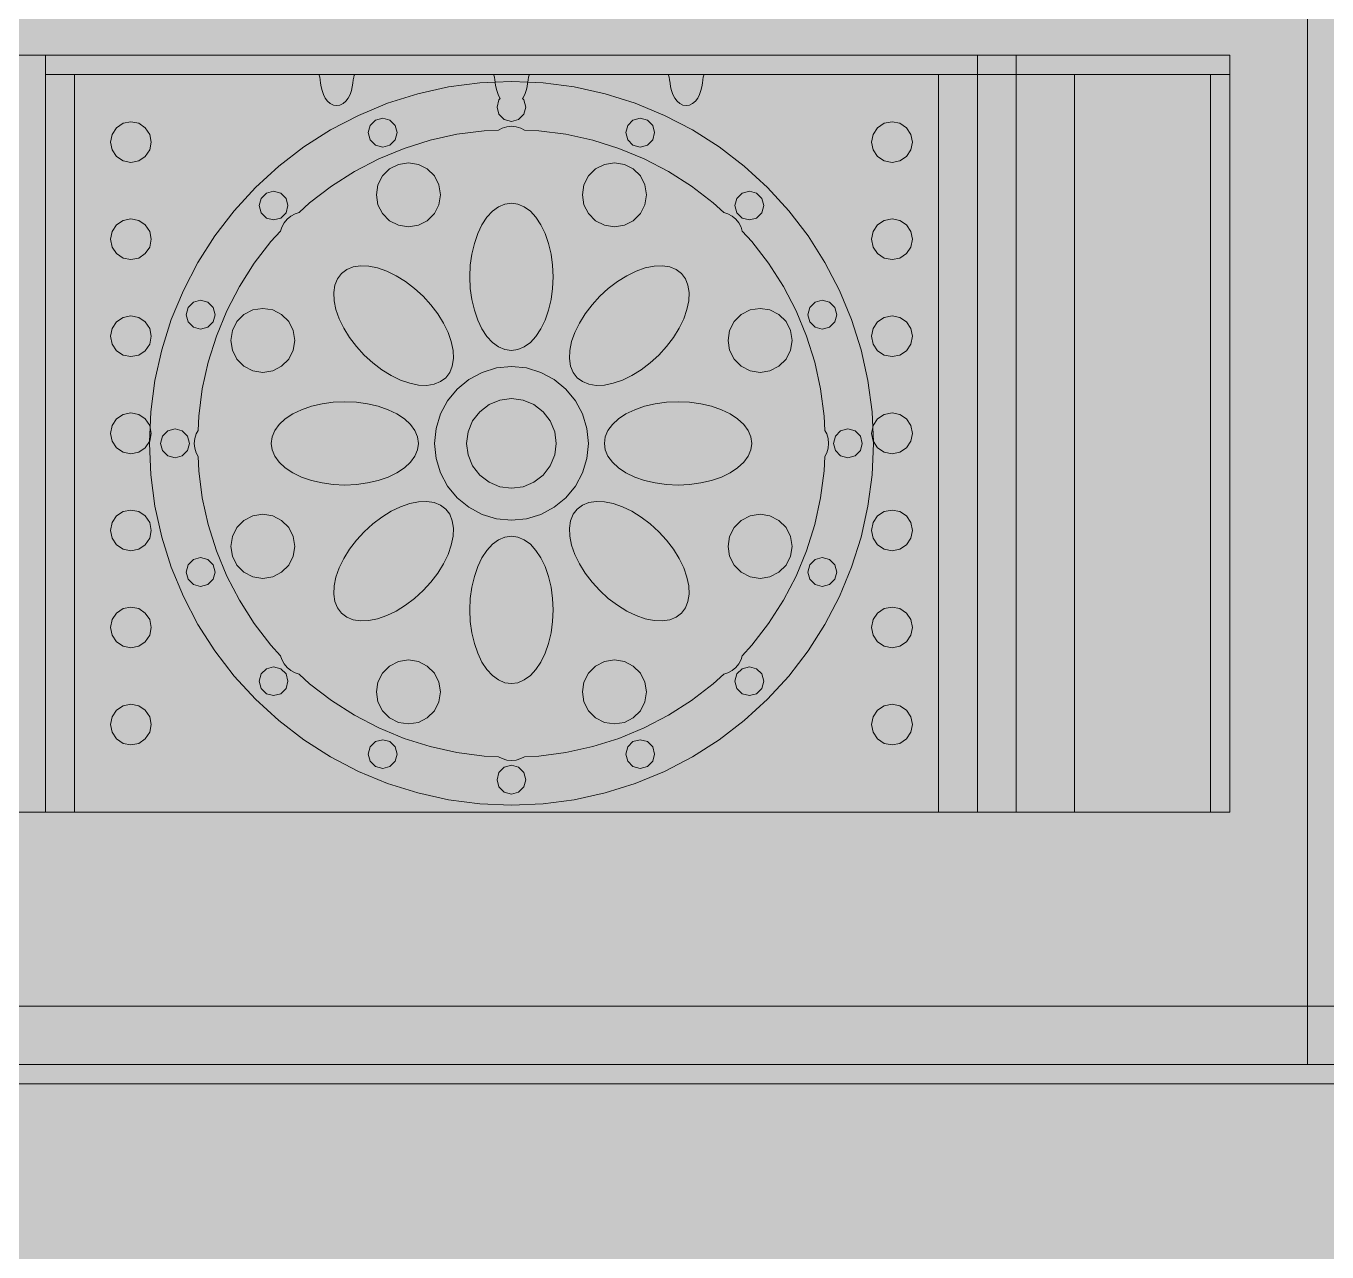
# Model space of a CAD drawing. Header units: millimetres. Extents: x -2412 to 16214, y -1176 to 12021.
# Drawn here: x 12061 to 13084, y 3486 to 4450 of the extents above; entities that cross this region are included whole.
import ezdxf

# ---------------------------------------------------------------- set-up
doc = ezdxf.new("R2010")
doc.units = ezdxf.units.MM
for name, color, linetype, lineweight, true_color in [('00_WHITE_BACKGROUND', 7, 'Continuous', 18, 0xffffff), ('02_CORNICES', 7, 'Continuous', 18, 0x000000), ('03_FRAMES_DOORS', 7, 'Continuous', 18, 0x000000), ('06_ORNAMENT', 7, 'Continuous', 18, 0x000000), ('07_RAILINGS', 7, 'Continuous', 18, 0x000000)]:
    doc.layers.add(name, color=color, linetype=linetype, lineweight=lineweight, true_color=true_color)

msp = doc.modelspace()

# ---------------------------------------------------------------- linework, layer by layer
at = {"layer": '00_WHITE_BACKGROUND', "lineweight": 18, "true_color": 0xffffff}
msp.add_solid([(-2412.2137, -1175.5725), (16213.7405, -1175.5725), (-2412.2137, 12015.2672), (16213.7405, 12015.2672)], dxfattribs=at)
at = {"layer": '02_CORNICES', "color": 7, "lineweight": 18, "true_color": 0x000000}
for points in [[(13404.5802, 3679.3893), (13068.7023, 3679.3893), (11053.4351, 3679.3893), (10717.5573, 3679.3893)], [(10335.8779, 3618.3206), (10519.084, 3618.3206), (13938.9313, 3618.3206), (13938.9313, 3633.5878)], [(13068.7023, 3633.5878), (11053.4351, 3633.5878)]]:
    msp.add_lwpolyline(points, dxfattribs=at)
at = {"layer": '03_FRAMES_DOORS', "color": 7, "lineweight": 18, "true_color": 0x000000}
for points in [[(12778.626, 4412.2137), (12594.3053, 4412.2137), (12566, 4412.2137), (12456.9008, 4412.2137), (12428.5954, 4412.2137), (12319.4962, 4412.2137), (12291.1908, 4412.2137), (12099.2366, 4412.2137), (12099.2366, 3832.0611)], [(12885.4962, 4412.2137), (12839.6947, 4412.2137), (12809.1603, 4412.2137), (12778.626, 4412.2137)], [(12778.626, 4412.2137), (12778.626, 3832.0611), (12809.1603, 3832.0611)], [(12885.4962, 3832.0611), (12992.3664, 3832.0611), (12992.3664, 4412.2137), (12885.4962, 4412.2137)], [(12885.4962, 3832.0611), (12885.4962, 4412.2137)], [(12839.6947, 3832.0611), (12885.4962, 3832.0611)]]:
    msp.add_lwpolyline(points, dxfattribs=at)
at = {"layer": '06_ORNAMENT', "color": 7, "lineweight": 18, "true_color": 0x000000}
for points in [[(12099.2366, 4412.2137), (12076.3359, 4412.2137), (12076.3359, 3832.0611)], [(12291.1908, 4412.2137), (12291.5267, 4411.7252), (12292, 4410.0916), (12292.3206, 4408), (12292.6412, 4405.4809), (12293.084, 4402.6412), (12293.8015, 4399.6031), (12294.855, 4396.5802), (12296.3053, 4393.7405), (12298.1374, 4391.2824), (12300.3359, 4389.3893), (12302.7634, 4388.1985), (12305.3435, 4387.7863), (12307.9237, 4388.1985), (12310.3511, 4389.3893), (12312.5496, 4391.2824), (12314.3817, 4393.7405), (12315.8321, 4396.5802), (12316.8855, 4399.6031), (12317.6031, 4402.6412), (12318.0458, 4405.4809), (12318.3664, 4408), (12318.687, 4410.0916), (12319.1603, 4411.7252), (12319.4962, 4412.2137)], [(12428.5954, 4412.2137), (12428.9313, 4411.7252), (12429.4046, 4410.0916), (12429.7252, 4408), (12429.9542, 4406.229)], [(12455.542, 4406.229), (12455.771, 4408), (12456.0916, 4410.0916), (12456.5649, 4411.7252), (12456.9008, 4412.2137)], [(12566, 4412.2137), (12566.3359, 4411.7252), (12566.8092, 4410.0916), (12567.1298, 4408), (12567.4504, 4405.4809), (12567.8931, 4402.6412), (12568.6107, 4399.6031), (12569.6641, 4396.5802), (12571.1145, 4393.7405), (12572.9466, 4391.2824), (12575.145, 4389.3893), (12577.5725, 4388.1985), (12580.1527, 4387.7863), (12582.7328, 4388.1985), (12585.1603, 4389.3893), (12587.3588, 4391.2824), (12589.1908, 4393.7405), (12590.6412, 4396.5802), (12591.6947, 4399.6031), (12592.4122, 4402.6412), (12592.855, 4405.4809), (12593.1756, 4408), (12593.4962, 4410.0916), (12593.9695, 4411.7252), (12594.3053, 4412.2137)], [(13007.6336, 4412.2137), (12992.3664, 4412.2137)], [(12429.9542, 4406.229), (12417.9389, 4405.7099), (12393.313, 4402.4733), (12369.0687, 4397.0992), (12345.3893, 4389.6336), (12322.4427, 4380.1221), (12300.4275, 4368.6565), (12279.4809, 4355.313), (12259.771, 4340.1985), (12241.4656, 4323.4198), (12224.687, 4305.1145), (12209.5725, 4285.4046), (12196.229, 4264.458), (12184.7634, 4242.4427), (12175.2519, 4219.4962), (12167.7863, 4195.8168), (12162.4122, 4171.5725), (12159.1756, 4146.9466), (12158.6412, 4134.5802)], [(12455.542, 4406.229), (12442.7481, 4406.7939), (12429.9542, 4406.229)], [(12429.9542, 4406.229), (12430.0458, 4405.4809), (12430.4885, 4402.6412), (12431.2061, 4399.6031), (12432.2595, 4396.5802), (12433.7099, 4393.7405), (12433.9847, 4393.3588), (12432.9313, 4392.3053), (12431.4198, 4386.6412), (12432.9313, 4380.9771), (12437.084, 4376.8244), (12442.7481, 4375.2977), (12448.4122, 4376.8244), (12452.5649, 4380.9771), (12454.0916, 4386.6412), (12452.5649, 4392.3053), (12451.5115, 4393.3588), (12451.7863, 4393.7405), (12453.2366, 4396.5802), (12454.2901, 4399.6031), (12455.0076, 4402.6412), (12455.4504, 4405.4809), (12455.542, 4406.229)], [(12726.855, 4134.5802), (12726.3206, 4146.9466), (12723.084, 4171.5725), (12717.7099, 4195.8168), (12710.2443, 4219.4962), (12700.7328, 4242.4427), (12689.2672, 4264.458), (12675.9237, 4285.4046), (12660.8092, 4305.1145), (12644.0305, 4323.4198), (12625.7252, 4340.1985), (12606.0153, 4355.313), (12585.084, 4368.6565), (12563.0534, 4380.1221), (12540.1069, 4389.6336), (12516.4275, 4397.0992), (12492.1832, 4402.4733), (12467.5573, 4405.7099), (12455.542, 4406.229)], [(12158.6412, 4134.5802), (12158.3206, 4136.1679), (12154.8397, 4141.3588), (12149.6489, 4144.8397), (12143.5115, 4146.0611), (12137.374, 4144.8397), (12132.1832, 4141.3588), (12128.7023, 4136.1679), (12127.4809, 4130.0305), (12128.7023, 4123.8931), (12132.1832, 4118.687), (12137.374, 4115.2214), (12143.5115, 4114), (12149.6489, 4115.2214), (12154.8397, 4118.687), (12158.1527, 4123.6489)], [(12727.3435, 4123.6489), (12730.6565, 4118.687), (12735.8473, 4115.2214), (12741.9847, 4114), (12748.1221, 4115.2214), (12753.313, 4118.687), (12756.7939, 4123.8931), (12758.0153, 4130.0305), (12756.7939, 4136.1679), (12753.313, 4141.3588), (12748.1221, 4144.8397), (12741.9847, 4146.0611), (12735.8473, 4144.8397), (12730.6565, 4141.3588), (12727.1756, 4136.1679), (12726.855, 4134.5802)], [(12158.6412, 4134.5802), (12158.1527, 4123.6489)], [(12158.1527, 4123.6489), (12158.3206, 4123.8931), (12159.542, 4130.0305), (12158.6412, 4134.5802)], [(12726.855, 4134.5802), (12725.9542, 4130.0305), (12727.1756, 4123.8931), (12727.3435, 4123.6489)], [(12727.3435, 4123.6489), (12726.855, 4134.5802)], [(12158.1527, 4123.6489), (12158.0916, 4122.1374), (12159.1756, 4097.3282), (12162.4122, 4072.7023), (12167.7863, 4048.458), (12175.2519, 4024.7786), (12184.7634, 4001.8321), (12196.229, 3979.8015), (12209.5725, 3958.8702), (12224.687, 3939.1603), (12241.4656, 3920.855), (12259.771, 3904.0763), (12279.4809, 3888.9618), (12300.4275, 3875.6183), (12322.4427, 3864.1527), (12345.3893, 3854.6412), (12369.0687, 3847.1756), (12393.313, 3841.8015), (12417.9389, 3838.5649), (12442.7481, 3837.4809), (12467.5573, 3838.5649), (12492.1832, 3841.8015), (12516.4275, 3847.1756), (12540.1069, 3854.6412), (12563.0534, 3864.1527), (12585.084, 3875.6183), (12606.0153, 3888.9618), (12625.7252, 3904.0763), (12644.0305, 3920.855), (12660.8092, 3939.1603), (12675.9237, 3958.8702), (12689.2672, 3979.8015), (12700.7328, 4001.8321), (12710.2443, 4024.7786), (12717.7099, 4048.458), (12723.084, 4072.7023), (12726.3206, 4097.3282), (12727.4046, 4122.1374), (12727.3435, 4123.6489)], [(13068.7023, 3679.3893), (13068.7023, 3633.5878), (13404.5802, 3633.5878), (13435.1145, 3633.5878), (13435.1145, 3664.1221), (13435.1145, 3679.3893), (13435.1145, 3740.458), (13435.1145, 3968.3359)], [(12992.3664, 3832.0611), (13007.6336, 3832.0611)]]:
    msp.add_lwpolyline(points, dxfattribs=at)
for points in [[(12127.4809, 4359.0382), (12128.7023, 4352.9008), (12132.1832, 4347.6947), (12137.374, 4344.229), (12143.5115, 4343.0076), (12149.6489, 4344.229), (12154.8397, 4347.6947), (12158.3206, 4352.9008), (12159.542, 4359.0382), (12158.3206, 4365.1756), (12154.8397, 4370.3664), (12149.6489, 4373.8473), (12143.5115, 4375.0687), (12137.374, 4373.8473), (12132.1832, 4370.3664), (12128.7023, 4365.1756)], [(12193.3588, 4122.1374), (12193.7252, 4118.3969), (12194.8397, 4114.7481), (12196.3206, 4111.9084), (12196.8244, 4100.626), (12199.6336, 4079.2672), (12204.2901, 4058.2443), (12210.7634, 4037.7099), (12219.0076, 4017.8015), (12228.9466, 3998.7023), (12240.5191, 3980.5344), (12253.6336, 3963.4504), (12261.2672, 3955.1298), (12262.2137, 3952.0611), (12264.0153, 3948.7023), (12266.3969, 3945.7863), (12269.313, 3943.4046), (12272.6718, 3941.6031), (12275.7405, 3940.6565), (12284.0611, 3933.0229), (12301.145, 3919.9084), (12319.313, 3908.3359), (12338.4122, 3898.3969), (12358.3206, 3890.1527), (12378.855, 3883.6794), (12399.8779, 3879.0229), (12421.2366, 3876.2137), (12432.5191, 3875.7099), (12435.3588, 3874.229), (12439.0076, 3873.1145), (12442.7481, 3872.7481), (12446.4885, 3873.1145), (12450.1374, 3874.229), (12452.9771, 3875.7099), (12464.2595, 3876.2137), (12485.6183, 3879.0229), (12506.6412, 3883.6794), (12527.1756, 3890.1527), (12547.084, 3898.3969), (12566.1832, 3908.3359), (12584.3511, 3919.9084), (12601.4351, 3933.0229), (12609.7557, 3940.6565), (12612.8244, 3941.6031), (12616.1832, 3943.4046), (12619.0992, 3945.7863), (12621.4809, 3948.7023), (12623.2824, 3952.0611), (12624.229, 3955.1298), (12631.8626, 3963.4504), (12644.9771, 3980.5344), (12656.5496, 3998.7023), (12666.4885, 4017.8015), (12674.7328, 4037.7099), (12681.2061, 4058.2443), (12685.8626, 4079.2672), (12688.6718, 4100.626), (12689.1756, 4111.9084), (12690.6565, 4114.7481), (12691.771, 4118.3969), (12692.1374, 4122.1374), (12691.771, 4125.8779), (12690.6565, 4129.5267), (12689.1756, 4132.3664), (12688.6718, 4143.6489), (12685.8626, 4165.0076), (12681.2061, 4186.0305), (12674.7328, 4206.5649), (12666.4885, 4226.4733), (12656.5496, 4245.5725), (12644.9771, 4263.7405), (12631.8626, 4280.8244), (12624.229, 4289.145), (12623.2824, 4292.2137), (12621.4809, 4295.5725), (12619.0992, 4298.4885), (12616.1832, 4300.8702), (12612.8244, 4302.6718), (12609.7557, 4303.6183), (12601.4351, 4311.2519), (12584.3511, 4324.3664), (12566.1832, 4335.9389), (12547.084, 4345.8779), (12527.1756, 4354.1221), (12506.6412, 4360.5954), (12485.6183, 4365.2519), (12464.2595, 4368.0611), (12452.9771, 4368.5649), (12450.1374, 4370.0458), (12446.4885, 4371.1603), (12442.7481, 4371.5267), (12439.0076, 4371.1603), (12435.3588, 4370.0458), (12432.5191, 4368.5649), (12421.2366, 4368.0611), (12399.8779, 4365.2519), (12378.855, 4360.5954), (12358.3206, 4354.1221), (12338.4122, 4345.8779), (12319.313, 4335.9389), (12301.145, 4324.3664), (12284.0611, 4311.2519), (12275.7405, 4303.6183), (12272.6718, 4302.6718), (12269.313, 4300.8702), (12266.3969, 4298.4885), (12264.0153, 4295.5725), (12262.2137, 4292.2137), (12261.2672, 4289.145), (12253.6336, 4280.8244), (12240.5191, 4263.7405), (12228.9466, 4245.5725), (12219.0076, 4226.4733), (12210.7634, 4206.5649), (12204.2901, 4186.0305), (12199.6336, 4165.0076), (12196.8244, 4143.6489), (12196.3206, 4132.3664), (12194.8397, 4129.5267), (12193.7252, 4125.8779)], [(12330.1985, 4366.5038), (12331.7099, 4360.8397), (12335.8626, 4356.687), (12341.5267, 4355.1756), (12347.1908, 4356.687), (12351.3435, 4360.8397), (12352.8702, 4366.5038), (12351.3435, 4372.1679), (12347.1908, 4376.3206), (12341.5267, 4377.8473), (12335.8626, 4376.3206), (12331.7099, 4372.1679)], [(12532.626, 4366.5038), (12534.1527, 4360.8397), (12538.3053, 4356.687), (12543.9695, 4355.1756), (12549.6336, 4356.687), (12553.7863, 4360.8397), (12555.2977, 4366.5038), (12553.7863, 4372.1679), (12549.6336, 4376.3206), (12543.9695, 4377.8473), (12538.3053, 4376.3206), (12534.1527, 4372.1679)], [(12725.9542, 4359.0382), (12727.1756, 4352.9008), (12730.6565, 4347.6947), (12735.8473, 4344.229), (12741.9847, 4343.0076), (12748.1221, 4344.229), (12753.313, 4347.6947), (12756.7939, 4352.9008), (12758.0153, 4359.0382), (12756.7939, 4365.1756), (12753.313, 4370.3664), (12748.1221, 4373.8473), (12741.9847, 4375.0687), (12735.8473, 4373.8473), (12730.6565, 4370.3664), (12727.1756, 4365.1756)], [(12336.5802, 4317.6336), (12337.8168, 4309.8473), (12341.3893, 4302.8244), (12346.9618, 4297.2519), (12353.9847, 4293.6794), (12361.771, 4292.4427), (12369.5573, 4293.6794), (12376.5802, 4297.2519), (12382.1527, 4302.8244), (12385.7252, 4309.8473), (12386.9618, 4317.6336), (12385.7252, 4325.4198), (12382.1527, 4332.4427), (12376.5802, 4338.0153), (12369.5573, 4341.5878), (12361.771, 4342.8244), (12353.9847, 4341.5878), (12346.9618, 4338.0153), (12341.3893, 4332.4427), (12337.8168, 4325.4198)], [(12498.5344, 4317.6336), (12499.771, 4309.8473), (12503.3435, 4302.8244), (12508.916, 4297.2519), (12515.9389, 4293.6794), (12523.7252, 4292.4427), (12531.5115, 4293.6794), (12538.5344, 4297.2519), (12544.1069, 4302.8244), (12547.6794, 4309.8473), (12548.916, 4317.6336), (12547.6794, 4325.4198), (12544.1069, 4332.4427), (12538.5344, 4338.0153), (12531.5115, 4341.5878), (12523.7252, 4342.8244), (12515.9389, 4341.5878), (12508.916, 4338.0153), (12503.3435, 4332.4427), (12499.771, 4325.4198)], [(12244.3817, 4309.1756), (12245.8931, 4303.4962), (12250.0458, 4299.3588), (12255.7099, 4297.8321), (12261.3893, 4299.3588), (12265.5267, 4303.4962), (12267.0534, 4309.1756), (12265.5267, 4314.8397), (12261.3893, 4318.9924), (12255.7099, 4320.5038), (12250.0458, 4318.9924), (12245.8931, 4314.8397)], [(12618.4427, 4309.1756), (12619.9695, 4303.4962), (12624.1069, 4299.3588), (12629.7863, 4297.8321), (12635.4504, 4299.3588), (12639.6031, 4303.4962), (12641.1145, 4309.1756), (12639.6031, 4314.8397), (12635.4504, 4318.9924), (12629.7863, 4320.5038), (12624.1069, 4318.9924), (12619.9695, 4314.8397)], [(12410, 4253.1298), (12410.3969, 4244.0611), (12411.6031, 4235.2214), (12413.5725, 4226.8244), (12416.2595, 4219.0687), (12419.5878, 4212.1679), (12423.4962, 4206.2595), (12427.8779, 4201.5115), (12432.626, 4198.0305), (12437.6183, 4195.9084), (12442.7481, 4195.1908), (12447.8779, 4195.9084), (12452.8702, 4198.0305), (12457.6183, 4201.5115), (12462, 4206.2595), (12465.9084, 4212.1679), (12469.2366, 4219.0687), (12471.9237, 4226.8244), (12473.8931, 4235.2214), (12475.0992, 4244.0611), (12475.4962, 4253.1298), (12475.0992, 4262.1985), (12473.8931, 4271.0382), (12471.9237, 4279.4351), (12469.2366, 4287.1908), (12465.9084, 4294.0916), (12462, 4300), (12457.6183, 4304.7481), (12452.8702, 4308.229), (12447.8779, 4310.3511), (12442.7481, 4311.0687), (12437.6183, 4310.3511), (12432.626, 4308.229), (12427.8779, 4304.7481), (12423.4962, 4300), (12419.5878, 4294.0916), (12416.2595, 4287.1908), (12413.5725, 4279.4351), (12411.6031, 4271.0382), (12410.3969, 4262.1985)], [(12127.4809, 4282.7023), (12128.7023, 4276.5649), (12132.1832, 4271.3588), (12137.374, 4267.8931), (12143.5115, 4266.6718), (12149.6489, 4267.8931), (12154.8397, 4271.3588), (12158.3206, 4276.5649), (12159.542, 4282.7023), (12158.3206, 4288.8397), (12154.8397, 4294.0305), (12149.6489, 4297.5115), (12143.5115, 4298.7328), (12137.374, 4297.5115), (12132.1832, 4294.0305), (12128.7023, 4288.8397)], [(12725.9542, 4282.7023), (12727.1756, 4276.5649), (12730.6565, 4271.3588), (12735.8473, 4267.8931), (12741.9847, 4266.6718), (12748.1221, 4267.8931), (12753.313, 4271.3588), (12756.7939, 4276.5649), (12758.0153, 4282.7023), (12756.7939, 4288.8397), (12753.313, 4294.0305), (12748.1221, 4297.5115), (12741.9847, 4298.7328), (12735.8473, 4297.5115), (12730.6565, 4294.0305), (12727.1756, 4288.8397)], [(12303.0992, 4240.7481), (12303.374, 4234.2901), (12304.7786, 4227.3588), (12307.313, 4220.1069), (12310.8855, 4212.7328), (12315.4351, 4205.4046), (12320.8397, 4198.3053), (12326.9618, 4191.6031), (12333.6641, 4185.4809), (12340.7634, 4180.0763), (12348.0916, 4175.5267), (12355.4656, 4171.9542), (12362.7176, 4169.4198), (12369.6489, 4168), (12376.1069, 4167.7405), (12381.9237, 4168.6412), (12386.9618, 4170.6718), (12391.084, 4173.8015), (12394.2137, 4177.9237), (12396.2443, 4182.9618), (12397.145, 4188.7786), (12396.8855, 4195.2366), (12395.4656, 4202.1679), (12392.9313, 4209.4198), (12389.3588, 4216.7939), (12384.8092, 4224.1221), (12379.4046, 4231.2214), (12373.2824, 4237.9237), (12366.5802, 4244.0458), (12359.4809, 4249.4504), (12352.1527, 4254), (12344.7786, 4257.5725), (12337.5267, 4260.1069), (12330.5954, 4261.5115), (12324.1374, 4261.7863), (12318.3206, 4260.8855), (12313.2824, 4258.855), (12309.1603, 4255.7252), (12306.0305, 4251.6031), (12304, 4246.5649)], [(12488.3511, 4188.7786), (12489.2519, 4182.9618), (12491.2824, 4177.9237), (12494.4122, 4173.8015), (12498.5344, 4170.6718), (12503.5725, 4168.6412), (12509.3893, 4167.7405), (12515.8473, 4168), (12522.7786, 4169.4198), (12530.0305, 4171.9542), (12537.4046, 4175.5267), (12544.7328, 4180.0763), (12551.8321, 4185.4809), (12558.5344, 4191.6031), (12564.6565, 4198.3053), (12570.0611, 4205.4046), (12574.6107, 4212.7328), (12578.1832, 4220.1069), (12580.7176, 4227.3588), (12582.1221, 4234.2901), (12582.3969, 4240.7481), (12581.4962, 4246.5649), (12579.4656, 4251.6031), (12576.3359, 4255.7252), (12572.2137, 4258.855), (12567.1756, 4260.8855), (12561.3588, 4261.7863), (12554.9008, 4261.5115), (12547.9695, 4260.1069), (12540.7176, 4257.5725), (12533.3435, 4254), (12526.0153, 4249.4504), (12518.916, 4244.0458), (12512.2137, 4237.9237), (12506.0916, 4231.2214), (12500.687, 4224.1221), (12496.1374, 4216.7939), (12492.5649, 4209.4198), (12490.0305, 4202.1679), (12488.6107, 4195.2366)], [(12187.0382, 4223.3588), (12188.5649, 4217.6947), (12192.7176, 4213.542), (12198.3817, 4212.0153), (12204.0458, 4213.542), (12208.1985, 4217.6947), (12209.7099, 4223.3588), (12208.1985, 4229.0229), (12204.0458, 4233.1756), (12198.3817, 4234.687), (12192.7176, 4233.1756), (12188.5649, 4229.0229)], [(12222.0611, 4203.1145), (12223.2977, 4195.3282), (12226.8702, 4188.3053), (12232.4427, 4182.7328), (12239.4656, 4179.1603), (12247.2519, 4177.9237), (12255.0382, 4179.1603), (12262.0611, 4182.7328), (12267.6336, 4188.3053), (12271.2061, 4195.3282), (12272.4427, 4203.1145), (12271.2061, 4210.9008), (12267.6336, 4217.9237), (12262.0611, 4223.4962), (12255.0382, 4227.0687), (12247.2519, 4228.3053), (12239.4656, 4227.0687), (12232.4427, 4223.4962), (12226.8702, 4217.9237), (12223.2977, 4210.9008)], [(12613.0534, 4203.1145), (12614.2901, 4195.3282), (12617.8626, 4188.3053), (12623.4351, 4182.7328), (12630.458, 4179.1603), (12638.2443, 4177.9237), (12646.0305, 4179.1603), (12653.0534, 4182.7328), (12658.626, 4188.3053), (12662.1985, 4195.3282), (12663.4351, 4203.1145), (12662.1985, 4210.9008), (12658.626, 4217.9237), (12653.0534, 4223.4962), (12646.0305, 4227.0687), (12638.2443, 4228.3053), (12630.458, 4227.0687), (12623.4351, 4223.4962), (12617.8626, 4217.9237), (12614.2901, 4210.9008)], [(12675.7863, 4223.3588), (12677.2977, 4217.6947), (12681.4504, 4213.542), (12687.1145, 4212.0153), (12692.7786, 4213.542), (12696.9313, 4217.6947), (12698.458, 4223.3588), (12696.9313, 4229.0229), (12692.7786, 4233.1756), (12687.1145, 4234.687), (12681.4504, 4233.1756), (12677.2977, 4229.0229)], [(12127.4809, 4206.3664), (12128.7023, 4200.229), (12132.1832, 4195.0229), (12137.374, 4191.5573), (12143.5115, 4190.3359), (12149.6489, 4191.5573), (12154.8397, 4195.0229), (12158.3206, 4200.229), (12159.542, 4206.3664), (12158.3206, 4212.5038), (12154.8397, 4217.6947), (12149.6489, 4221.1756), (12143.5115, 4222.3969), (12137.374, 4221.1756), (12132.1832, 4217.6947), (12128.7023, 4212.5038)], [(12725.9542, 4206.3664), (12727.1756, 4200.229), (12730.6565, 4195.0229), (12735.8473, 4191.5573), (12741.9847, 4190.3359), (12748.1221, 4191.5573), (12753.313, 4195.0229), (12756.7939, 4200.229), (12758.0153, 4206.3664), (12756.7939, 4212.5038), (12753.313, 4217.6947), (12748.1221, 4221.1756), (12741.9847, 4222.3969), (12735.8473, 4221.1756), (12730.6565, 4217.6947), (12727.1756, 4212.5038)], [(12382.2901, 4122.1374), (12383.4504, 4110.3359), (12386.8855, 4099.0076), (12392.4733, 4088.5496), (12400, 4079.3893), (12409.1603, 4071.8626), (12419.6183, 4066.2748), (12430.9466, 4062.8397), (12442.7481, 4061.6794), (12454.5496, 4062.8397), (12465.8779, 4066.2748), (12476.3359, 4071.8626), (12485.4962, 4079.3893), (12493.0229, 4088.5496), (12498.6107, 4099.0076), (12502.0458, 4110.3359), (12503.2061, 4122.1374), (12502.0458, 4133.9389), (12498.6107, 4145.2672), (12493.0229, 4155.7252), (12485.4962, 4164.8855), (12476.3359, 4172.4122), (12465.8779, 4178), (12454.5496, 4181.4351), (12442.7481, 4182.5954), (12430.9466, 4181.4351), (12419.6183, 4178), (12409.1603, 4172.4122), (12400, 4164.8855), (12392.4733, 4155.7252), (12386.8855, 4145.2672), (12383.4504, 4133.9389)], [(12253.8168, 4122.1374), (12254.5344, 4117.0076), (12256.6565, 4112.0153), (12260.1374, 4107.2672), (12264.8855, 4102.8855), (12270.7939, 4098.9771), (12277.6947, 4095.6489), (12285.4504, 4092.9618), (12293.8473, 4090.9924), (12302.687, 4089.7863), (12311.7557, 4089.3893), (12320.8244, 4089.7863), (12329.6641, 4090.9924), (12338.0611, 4092.9618), (12345.8168, 4095.6489), (12352.7176, 4098.9771), (12358.626, 4102.8855), (12363.374, 4107.2672), (12366.855, 4112.0153), (12368.9771, 4117.0076), (12369.6947, 4122.1374), (12368.9771, 4127.2672), (12366.855, 4132.2595), (12363.374, 4137.0076), (12358.626, 4141.3893), (12352.7176, 4145.2977), (12345.8168, 4148.626), (12338.0611, 4151.313), (12329.6641, 4153.2824), (12320.8244, 4154.4885), (12311.7557, 4154.8855), (12302.687, 4154.4885), (12293.8473, 4153.2824), (12285.4504, 4151.313), (12277.6947, 4148.626), (12270.7939, 4145.2977), (12264.8855, 4141.3893), (12260.1374, 4137.0076), (12256.6565, 4132.2595), (12254.5344, 4127.2672)], [(12407.4809, 4122.1374), (12408.687, 4113.0076), (12412.1985, 4104.5038), (12417.8168, 4097.2061), (12425.1145, 4091.5878), (12433.6183, 4088.0763), (12442.7481, 4086.8702), (12451.8779, 4088.0763), (12460.3817, 4091.5878), (12467.6794, 4097.2061), (12473.2977, 4104.5038), (12476.8092, 4113.0076), (12478.0153, 4122.1374), (12476.8092, 4131.2672), (12473.2977, 4139.771), (12467.6794, 4147.0687), (12460.3817, 4152.687), (12451.8779, 4156.1985), (12442.7481, 4157.4046), (12433.6183, 4156.1985), (12425.1145, 4152.687), (12417.8168, 4147.0687), (12412.1985, 4139.771), (12408.687, 4131.2672)], [(12515.8015, 4122.1374), (12516.5191, 4117.0076), (12518.6412, 4112.0153), (12522.1221, 4107.2672), (12526.8702, 4102.8855), (12532.7786, 4098.9771), (12539.6794, 4095.6489), (12547.4351, 4092.9618), (12555.8321, 4090.9924), (12564.6718, 4089.7863), (12573.7405, 4089.3893), (12582.8092, 4089.7863), (12591.6489, 4090.9924), (12600.0458, 4092.9618), (12607.8015, 4095.6489), (12614.7023, 4098.9771), (12620.6107, 4102.8855), (12625.3588, 4107.2672), (12628.8397, 4112.0153), (12630.9618, 4117.0076), (12631.6794, 4122.1374), (12630.9618, 4127.2672), (12628.8397, 4132.2595), (12625.3588, 4137.0076), (12620.6107, 4141.3893), (12614.7023, 4145.2977), (12607.8015, 4148.626), (12600.0458, 4151.313), (12591.6489, 4153.2824), (12582.8092, 4154.4885), (12573.7405, 4154.8855), (12564.6718, 4154.4885), (12555.8321, 4153.2824), (12547.4351, 4151.313), (12539.6794, 4148.626), (12532.7786, 4145.2977), (12526.8702, 4141.3893), (12522.1221, 4137.0076), (12518.6412, 4132.2595), (12516.5191, 4127.2672)], [(12166.916, 4122.1374), (12168.4275, 4116.4733), (12172.5802, 4112.3206), (12178.2443, 4110.7939), (12183.9084, 4112.3206), (12188.0611, 4116.4733), (12189.5878, 4122.1374), (12188.0611, 4127.8015), (12183.9084, 4131.9542), (12178.2443, 4133.4656), (12172.5802, 4131.9542), (12168.4275, 4127.8015)], [(12695.9237, 4122.1374), (12697.4351, 4116.4733), (12701.5878, 4112.3206), (12707.2519, 4110.7939), (12712.916, 4112.3206), (12717.0687, 4116.4733), (12718.5954, 4122.1374), (12717.0687, 4127.8015), (12712.916, 4131.9542), (12707.2519, 4133.4656), (12701.5878, 4131.9542), (12697.4351, 4127.8015)], [(12303.0992, 4003.5267), (12304, 3997.7099), (12306.0305, 3992.6718), (12309.1603, 3988.5496), (12313.2824, 3985.4198), (12318.3206, 3983.3893), (12324.1374, 3982.4885), (12330.5954, 3982.7634), (12337.5267, 3984.1679), (12344.7786, 3986.7023), (12352.1527, 3990.2748), (12359.4809, 3994.8244), (12366.5802, 4000.229), (12373.2824, 4006.3511), (12379.4046, 4013.0534), (12384.8092, 4020.1527), (12389.3588, 4027.4809), (12392.9313, 4034.855), (12395.4656, 4042.1069), (12396.8855, 4049.0382), (12397.145, 4055.4962), (12396.2443, 4061.313), (12394.2137, 4066.3511), (12391.084, 4070.4733), (12386.9618, 4073.6031), (12381.9237, 4075.6336), (12376.1069, 4076.5344), (12369.6489, 4076.2748), (12362.7176, 4074.855), (12355.4656, 4072.3206), (12348.0916, 4068.7481), (12340.7634, 4064.1985), (12333.6641, 4058.7939), (12326.9618, 4052.6718), (12320.8397, 4045.9695), (12315.4351, 4038.8702), (12310.8855, 4031.542), (12307.313, 4024.1679), (12304.7786, 4016.916), (12303.374, 4009.9847)], [(12488.3511, 4055.4962), (12488.6107, 4049.0382), (12490.0305, 4042.1069), (12492.5649, 4034.855), (12496.1374, 4027.4809), (12500.687, 4020.1527), (12506.0916, 4013.0534), (12512.2137, 4006.3511), (12518.916, 4000.229), (12526.0153, 3994.8244), (12533.3435, 3990.2748), (12540.7176, 3986.7023), (12547.9695, 3984.1679), (12554.9008, 3982.7634), (12561.3588, 3982.4885), (12567.1756, 3983.3893), (12572.2137, 3985.4198), (12576.3359, 3988.5496), (12579.4656, 3992.6718), (12581.4962, 3997.7099), (12582.3969, 4003.5267), (12582.1221, 4009.9847), (12580.7176, 4016.916), (12578.1832, 4024.1679), (12574.6107, 4031.542), (12570.0611, 4038.8702), (12564.6565, 4045.9695), (12558.5344, 4052.6718), (12551.8321, 4058.7939), (12544.7328, 4064.1985), (12537.4046, 4068.7481), (12530.0305, 4072.3206), (12522.7786, 4074.855), (12515.8473, 4076.2748), (12509.3893, 4076.5344), (12503.5725, 4075.6336), (12498.5344, 4073.6031), (12494.4122, 4070.4733), (12491.2824, 4066.3511), (12489.2519, 4061.313)], [(12127.4809, 4053.6947), (12128.7023, 4047.5573), (12132.1832, 4042.3511), (12137.374, 4038.8855), (12143.5115, 4037.6641), (12149.6489, 4038.8855), (12154.8397, 4042.3511), (12158.3206, 4047.5573), (12159.542, 4053.6947), (12158.3206, 4059.8321), (12154.8397, 4065.0229), (12149.6489, 4068.5038), (12143.5115, 4069.7252), (12137.374, 4068.5038), (12132.1832, 4065.0229), (12128.7023, 4059.8321)], [(12222.0611, 4041.1603), (12223.2977, 4033.374), (12226.8702, 4026.3511), (12232.4427, 4020.7786), (12239.4656, 4017.2061), (12247.2519, 4015.9695), (12255.0382, 4017.2061), (12262.0611, 4020.7786), (12267.6336, 4026.3511), (12271.2061, 4033.374), (12272.4427, 4041.1603), (12271.2061, 4048.9466), (12267.6336, 4055.9695), (12262.0611, 4061.542), (12255.0382, 4065.1145), (12247.2519, 4066.3511), (12239.4656, 4065.1145), (12232.4427, 4061.542), (12226.8702, 4055.9695), (12223.2977, 4048.9466)], [(12613.0534, 4041.1603), (12614.2901, 4033.374), (12617.8626, 4026.3511), (12623.4351, 4020.7786), (12630.458, 4017.2061), (12638.2443, 4015.9695), (12646.0305, 4017.2061), (12653.0534, 4020.7786), (12658.626, 4026.3511), (12662.1985, 4033.374), (12663.4351, 4041.1603), (12662.1985, 4048.9466), (12658.626, 4055.9695), (12653.0534, 4061.542), (12646.0305, 4065.1145), (12638.2443, 4066.3511), (12630.458, 4065.1145), (12623.4351, 4061.542), (12617.8626, 4055.9695), (12614.2901, 4048.9466)], [(12725.9542, 4053.6947), (12727.1756, 4047.5573), (12730.6565, 4042.3511), (12735.8473, 4038.8855), (12741.9847, 4037.6641), (12748.1221, 4038.8855), (12753.313, 4042.3511), (12756.7939, 4047.5573), (12758.0153, 4053.6947), (12756.7939, 4059.8321), (12753.313, 4065.0229), (12748.1221, 4068.5038), (12741.9847, 4069.7252), (12735.8473, 4068.5038), (12730.6565, 4065.0229), (12727.1756, 4059.8321)], [(12410, 3991.145), (12410.3969, 3982.0763), (12411.6031, 3973.2366), (12413.5725, 3964.8397), (12416.2595, 3957.084), (12419.5878, 3950.1832), (12423.4962, 3944.2748), (12427.8779, 3939.5267), (12432.626, 3936.0458), (12437.6183, 3933.9237), (12442.7481, 3933.2061), (12447.8779, 3933.9237), (12452.8702, 3936.0458), (12457.6183, 3939.5267), (12462, 3944.2748), (12465.9084, 3950.1832), (12469.2366, 3957.084), (12471.9237, 3964.8397), (12473.8931, 3973.2366), (12475.0992, 3982.0763), (12475.4962, 3991.145), (12475.0992, 4000.2137), (12473.8931, 4009.0534), (12471.9237, 4017.4504), (12469.2366, 4025.2061), (12465.9084, 4032.1069), (12462, 4038.0153), (12457.6183, 4042.7634), (12452.8702, 4046.2443), (12447.8779, 4048.3664), (12442.7481, 4049.084), (12437.6183, 4048.3664), (12432.626, 4046.2443), (12427.8779, 4042.7634), (12423.4962, 4038.0153), (12419.5878, 4032.1069), (12416.2595, 4025.2061), (12413.5725, 4017.4504), (12411.6031, 4009.0534), (12410.3969, 4000.2137)], [(12187.0382, 4020.916), (12188.5649, 4015.2519), (12192.7176, 4011.0992), (12198.3817, 4009.5878), (12204.0458, 4011.0992), (12208.1985, 4015.2519), (12209.7099, 4020.916), (12208.1985, 4026.5802), (12204.0458, 4030.7328), (12198.3817, 4032.2595), (12192.7176, 4030.7328), (12188.5649, 4026.5802)], [(12675.7863, 4020.916), (12677.2977, 4015.2519), (12681.4504, 4011.0992), (12687.1145, 4009.5878), (12692.7786, 4011.0992), (12696.9313, 4015.2519), (12698.458, 4020.916), (12696.9313, 4026.5802), (12692.7786, 4030.7328), (12687.1145, 4032.2595), (12681.4504, 4030.7328), (12677.2977, 4026.5802)], [(12127.4809, 3977.3588), (12128.7023, 3971.2214), (12132.1832, 3966.0153), (12137.374, 3962.5496), (12143.5115, 3961.3282), (12149.6489, 3962.5496), (12154.8397, 3966.0153), (12158.3206, 3971.2214), (12159.542, 3977.3588), (12158.3206, 3983.4962), (12154.8397, 3988.687), (12149.6489, 3992.1679), (12143.5115, 3993.3893), (12137.374, 3992.1679), (12132.1832, 3988.687), (12128.7023, 3983.4962)], [(12725.9542, 3977.3588), (12727.1756, 3971.2214), (12730.6565, 3966.0153), (12735.8473, 3962.5496), (12741.9847, 3961.3282), (12748.1221, 3962.5496), (12753.313, 3966.0153), (12756.7939, 3971.2214), (12758.0153, 3977.3588), (12756.7939, 3983.4962), (12753.313, 3988.687), (12748.1221, 3992.1679), (12741.9847, 3993.3893), (12735.8473, 3992.1679), (12730.6565, 3988.687), (12727.1756, 3983.4962)], [(12336.5802, 3926.6412), (12337.8168, 3918.855), (12341.3893, 3911.8321), (12346.9618, 3906.2595), (12353.9847, 3902.687), (12361.771, 3901.4504), (12369.5573, 3902.687), (12376.5802, 3906.2595), (12382.1527, 3911.8321), (12385.7252, 3918.855), (12386.9618, 3926.6412), (12385.7252, 3934.4275), (12382.1527, 3941.4504), (12376.5802, 3947.0229), (12369.5573, 3950.5954), (12361.771, 3951.8321), (12353.9847, 3950.5954), (12346.9618, 3947.0229), (12341.3893, 3941.4504), (12337.8168, 3934.4275)], [(12498.5344, 3926.6412), (12499.771, 3918.855), (12503.3435, 3911.8321), (12508.916, 3906.2595), (12515.9389, 3902.687), (12523.7252, 3901.4504), (12531.5115, 3902.687), (12538.5344, 3906.2595), (12544.1069, 3911.8321), (12547.6794, 3918.855), (12548.916, 3926.6412), (12547.6794, 3934.4275), (12544.1069, 3941.4504), (12538.5344, 3947.0229), (12531.5115, 3950.5954), (12523.7252, 3951.8321), (12515.9389, 3950.5954), (12508.916, 3947.0229), (12503.3435, 3941.4504), (12499.771, 3934.4275)], [(12244.3817, 3935.0992), (12245.8931, 3929.4351), (12250.0458, 3925.2824), (12255.7099, 3923.771), (12261.3893, 3925.2824), (12265.5267, 3929.4351), (12267.0534, 3935.0992), (12265.5267, 3940.7786), (12261.3893, 3944.916), (12255.7099, 3946.4427), (12250.0458, 3944.916), (12245.8931, 3940.7786)], [(12618.4427, 3935.0992), (12619.9695, 3929.4351), (12624.1069, 3925.2824), (12629.7863, 3923.771), (12635.4504, 3925.2824), (12639.6031, 3929.4351), (12641.1145, 3935.0992), (12639.6031, 3940.7786), (12635.4504, 3944.916), (12629.7863, 3946.4427), (12624.1069, 3944.916), (12619.9695, 3940.7786)], [(12127.4809, 3901.0229), (12128.7023, 3894.8855), (12132.1832, 3889.6794), (12137.374, 3886.2137), (12143.5115, 3884.9924), (12149.6489, 3886.2137), (12154.8397, 3889.6794), (12158.3206, 3894.8855), (12159.542, 3901.0229), (12158.3206, 3907.1603), (12154.8397, 3912.3511), (12149.6489, 3915.8321), (12143.5115, 3917.0534), (12137.374, 3915.8321), (12132.1832, 3912.3511), (12128.7023, 3907.1603)], [(12725.9542, 3901.0229), (12727.1756, 3894.8855), (12730.6565, 3889.6794), (12735.8473, 3886.2137), (12741.9847, 3884.9924), (12748.1221, 3886.2137), (12753.313, 3889.6794), (12756.7939, 3894.8855), (12758.0153, 3901.0229), (12756.7939, 3907.1603), (12753.313, 3912.3511), (12748.1221, 3915.8321), (12741.9847, 3917.0534), (12735.8473, 3915.8321), (12730.6565, 3912.3511), (12727.1756, 3907.1603)], [(12330.1985, 3877.771), (12331.7099, 3872.1069), (12335.8626, 3867.9542), (12341.5267, 3866.4275), (12347.1908, 3867.9542), (12351.3435, 3872.1069), (12352.8702, 3877.771), (12351.3435, 3883.4351), (12347.1908, 3887.5878), (12341.5267, 3889.0992), (12335.8626, 3887.5878), (12331.7099, 3883.4351)], [(12532.626, 3877.771), (12534.1527, 3872.1069), (12538.3053, 3867.9542), (12543.9695, 3866.4275), (12549.6336, 3867.9542), (12553.7863, 3872.1069), (12555.2977, 3877.771), (12553.7863, 3883.4351), (12549.6336, 3887.5878), (12543.9695, 3889.0992), (12538.3053, 3887.5878), (12534.1527, 3883.4351)], [(12431.4198, 3857.6336), (12432.9313, 3851.9695), (12437.084, 3847.8168), (12442.7481, 3846.2901), (12448.4122, 3847.8168), (12452.5649, 3851.9695), (12454.0916, 3857.6336), (12452.5649, 3863.2977), (12448.4122, 3867.4504), (12442.7481, 3868.9618), (12437.084, 3867.4504), (12432.9313, 3863.2977)]]:
    msp.add_lwpolyline(points, close=True, dxfattribs=at)
at = {"layer": '07_RAILINGS', "color": 7, "lineweight": 18, "true_color": 0x000000}
for points in [[(13068.7023, 4473.2824), (13068.7023, 3679.3893)], [(12045.8015, 4427.4809), (12076.3359, 4427.4809)], [(12076.3359, 4427.4809), (12809.1603, 4427.4809)], [(12076.3359, 4427.4809), (12076.3359, 4412.2137)], [(12809.1603, 4427.4809), (12839.6947, 4427.4809)], [(12839.6947, 4427.4809), (12839.6947, 4412.2137), (12839.6947, 3832.0611), (12809.1603, 3832.0611), (12809.1603, 4412.2137), (12809.1603, 4427.4809)], [(12839.6947, 4427.4809), (13007.6336, 4427.4809), (13007.6336, 4412.2137), (13007.6336, 3832.0611)], [(12045.8015, 3832.0611), (12076.3359, 3832.0611), (12099.2366, 3832.0611), (12778.626, 3832.0611)]]:
    msp.add_lwpolyline(points, dxfattribs=at)

doc.saveas('drawing.dxf')
